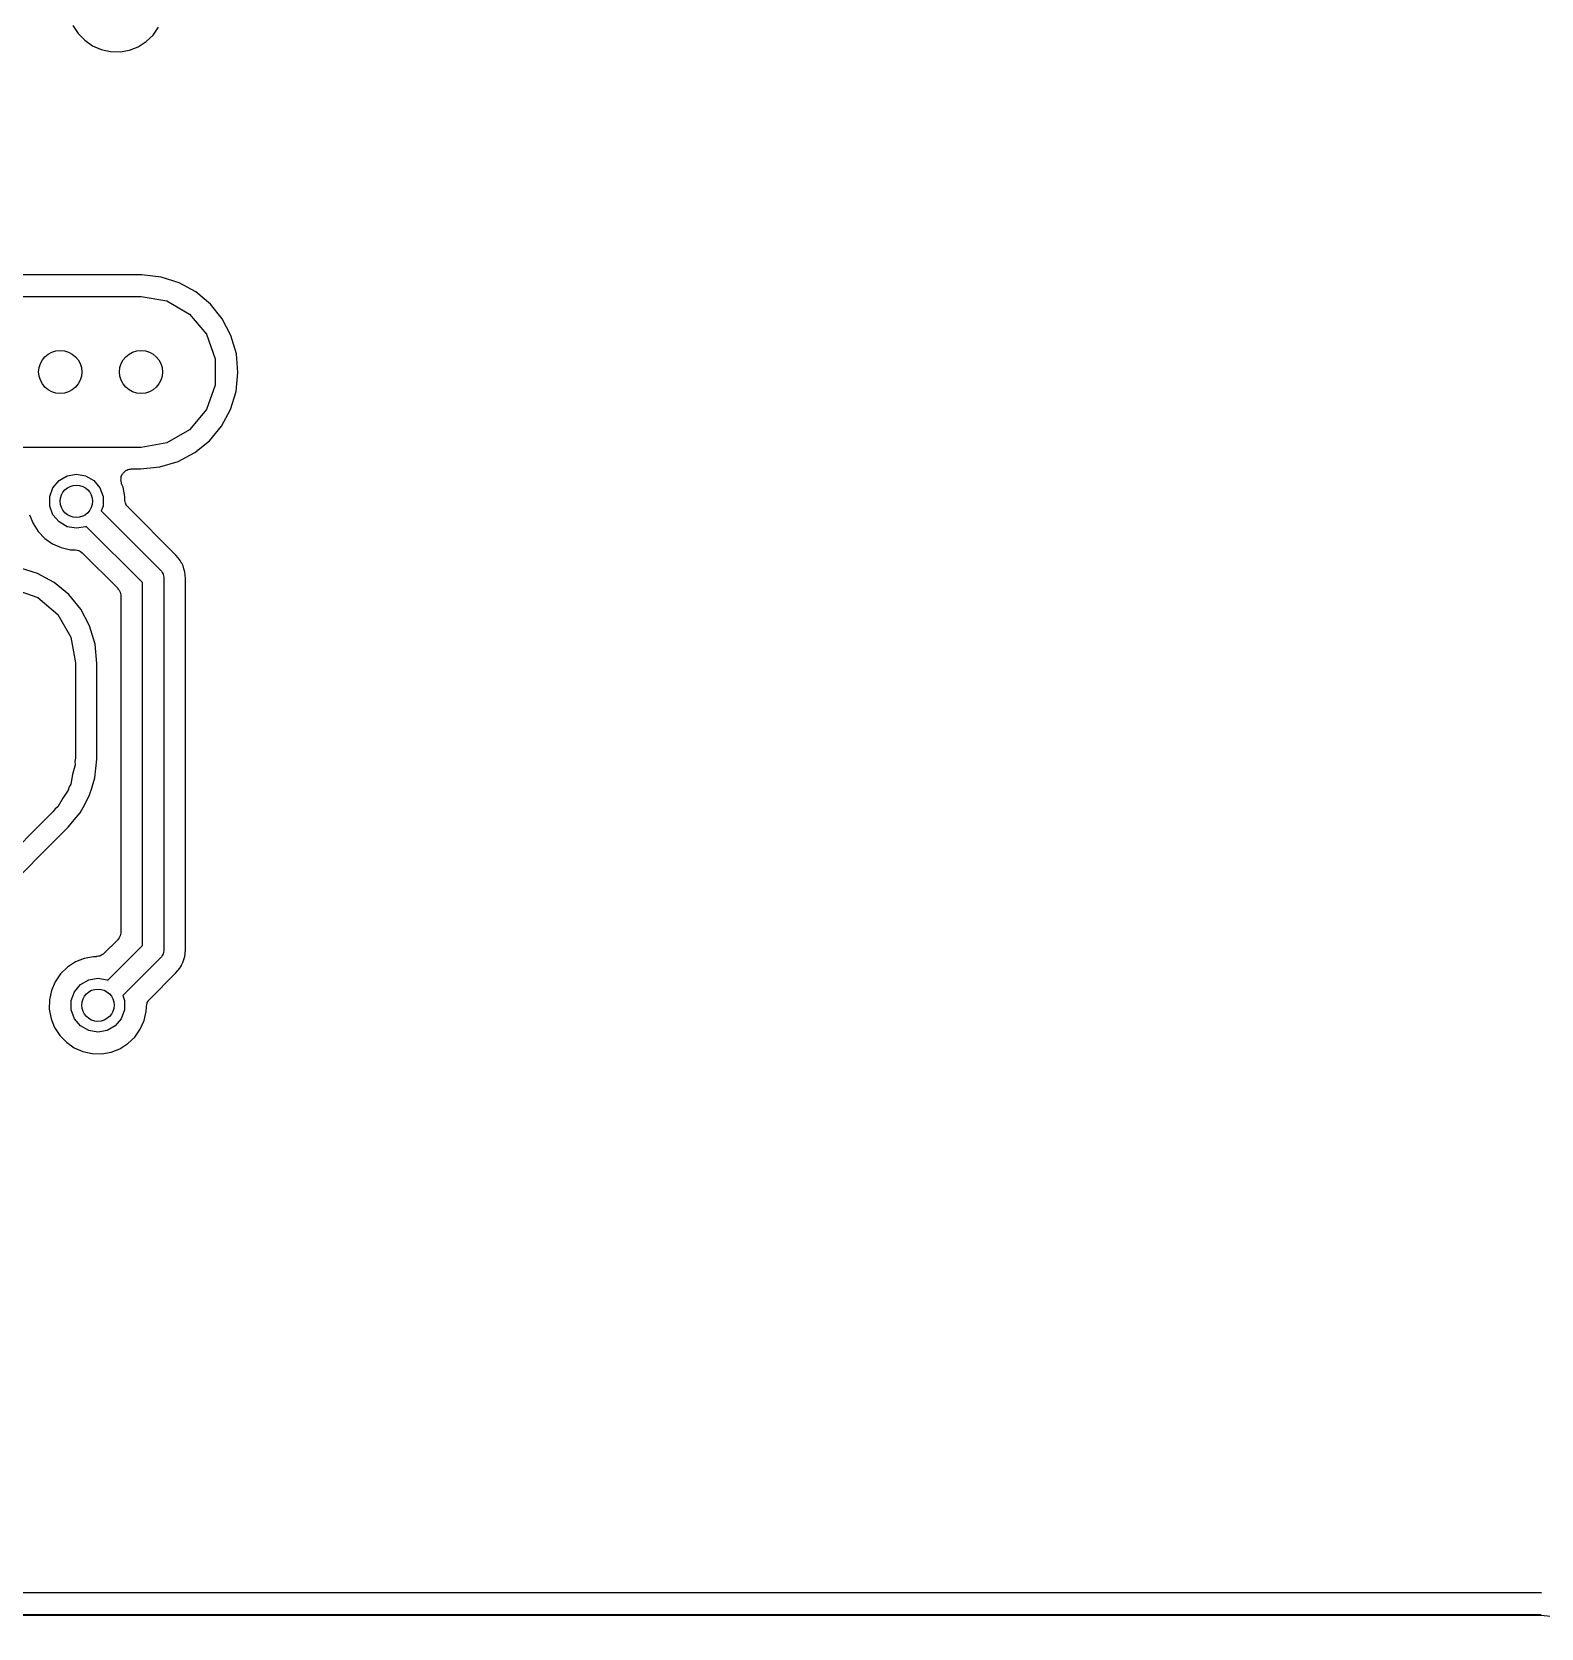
# Model space of a CAD drawing. Extents: x 69.6 to 139.6, y -158 to -61.
# Drawn here: x 104.59 to 118.59, y -156.65 to -141.85 of the extents above; entities that cross this region are included whole.
import ezdxf

# ---------------------------------------------------------------- set-up
doc = ezdxf.new("R2010")
doc.units = 0
doc.header["$MEASUREMENT"] = 0
doc.layers.add('BLACK', color=7, linetype='CONTINUOUS')

msp = doc.modelspace()

# ---------------------------------------------------------------- linework, layer by layer
at = {"layer": 'Black'}
for p, q in [((104.968, -141.787), (105.016, -141.861)), ((105.712, -141.875), (105.763, -141.803)), ((105.016, -141.861), (105.077, -141.924)), ((105.077, -141.924), (105.149, -141.975)), ((105.149, -141.975), (105.23, -142.01)), ((105.492, -142.016), (105.574, -141.984)), ((105.574, -141.984), (105.648, -141.936)), ((105.648, -141.936), (105.712, -141.875)), ((105.23, -142.01), (105.316, -142.029)), ((105.316, -142.029), (105.405, -142.031)), ((105.405, -142.031), (105.492, -142.016)), ((105.6, -144.1), (102.355, -144.1)), ((105.608, -144.1), (105.6, -144.1)), ((105.787, -144.12), (105.608, -144.1)), ((105.954, -144.173), (105.787, -144.12)), ((106.108, -144.258), (105.954, -144.173)), ((102.35, -144.3), (105.6, -144.3)), ((105.6, -144.3), (105.839, -144.342)), ((105.839, -144.342), (106.05, -144.464)), ((106.243, -144.371), (106.108, -144.258)), ((106.05, -144.464), (106.206, -144.65)), ((106.353, -144.507), (106.243, -144.371)), ((106.434, -144.663), (106.353, -144.507)), ((106.206, -144.65), (106.289, -144.878)), ((106.484, -144.831), (106.434, -144.663)), ((106.289, -144.878), (106.289, -145.122)), ((106.499, -145.006), (106.484, -144.831)), ((106.481, -145.181), (106.499, -145.006)), ((106.289, -145.122), (106.206, -145.35)), ((106.429, -145.349), (106.481, -145.181)), ((106.206, -145.35), (106.05, -145.536)), ((106.346, -145.503), (106.429, -145.349)), ((106.05, -145.536), (105.839, -145.658)), ((106.234, -145.638), (106.346, -145.503)), ((105.6, -145.7), (102.64, -145.7)), ((105.839, -145.658), (105.6, -145.7)), ((106.098, -145.749), (106.234, -145.638)), ((105.775, -145.882), (105.943, -145.832)), ((105.943, -145.832), (106.098, -145.749)), ((104.839, -146.008), (104.914, -145.964)), ((104.914, -145.964), (105, -145.949)), ((105, -145.949), (105.086, -145.964)), ((105.086, -145.964), (105.161, -146.008)), ((105.413, -146.004), (105.414, -145.993)), ((105.414, -145.983), (105.416, -145.976)), ((105.414, -145.993), (105.414, -145.983)), ((105.416, -145.976), (105.417, -145.97)), ((105.417, -145.97), (105.422, -145.96)), ((105.422, -145.96), (105.426, -145.95)), ((105.426, -145.95), (105.43, -145.945)), ((105.43, -145.945), (105.433, -145.939)), ((105.433, -145.939), (105.441, -145.932)), ((105.441, -145.932), (105.448, -145.923)), ((105.448, -145.923), (105.454, -145.92)), ((105.454, -145.92), (105.459, -145.916)), ((105.459, -145.916), (105.469, -145.911)), ((105.469, -145.911), (105.478, -145.906)), ((105.478, -145.906), (105.485, -145.905)), ((105.485, -145.905), (105.491, -145.902)), ((105.491, -145.902), (105.502, -145.902)), ((105.502, -145.902), (105.512, -145.9)), ((105.512, -145.9), (105.595, -145.9)), ((105.595, -145.9), (105.775, -145.882)), ((104.753, -146.156), (104.783, -146.075)), ((104.783, -146.075), (104.839, -146.008)), ((105.161, -146.008), (105.217, -146.075)), ((105.217, -146.075), (105.247, -146.156)), ((105.414, -146.011), (105.413, -146.004)), ((105.414, -146.017), (105.414, -146.011)), ((105.418, -146.028), (105.414, -146.017)), ((105.42, -146.038), (105.418, -146.028)), ((105.433, -146.069), (105.42, -146.038)), ((105.45, -146.155), (105.433, -146.069)), ((104.753, -146.244), (104.753, -146.156)), ((104.783, -146.325), (104.753, -146.244)), ((105.247, -146.244), (105.231, -146.289)), ((105.231, -146.289), (105.783, -146.842)), ((105.247, -146.156), (105.247, -146.244)), ((105.45, -146.182), (105.45, -146.155)), ((105.45, -146.187), (105.45, -146.182)), ((105.45, -146.193), (105.45, -146.187)), ((105.453, -146.204), (105.45, -146.193)), ((105.455, -146.217), (105.453, -146.204)), ((105.458, -146.221), (105.455, -146.217)), ((105.459, -146.226), (105.458, -146.221)), ((105.466, -146.236), (105.459, -146.226)), ((105.472, -146.247), (105.466, -146.236)), ((105.476, -146.25), (105.472, -146.247)), ((105.479, -146.255), (105.476, -146.25)), ((105.924, -146.7), (105.479, -146.255)), ((104.565, -146.325), (104.598, -146.407)), ((104.598, -146.407), (104.646, -146.481)), ((104.839, -146.392), (104.783, -146.325)), ((104.914, -146.436), (104.839, -146.392)), ((105, -146.451), (104.914, -146.436)), ((105.086, -146.436), (105, -146.451)), ((105.091, -146.433), (105.086, -146.436)), ((105.612, -146.954), (105.091, -146.433)), ((104.646, -146.481), (104.707, -146.544)), ((104.707, -146.544), (104.779, -146.595)), ((104.779, -146.595), (104.86, -146.63)), ((104.86, -146.63), (104.946, -146.649)), ((104.946, -146.649), (104.986, -146.65)), ((104.986, -146.65), (104.99, -146.65)), ((104.99, -146.65), (104.993, -146.65)), ((104.993, -146.65), (105.006, -146.654)), ((105.006, -146.654), (105.02, -146.657)), ((105.02, -146.657), (105.023, -146.658)), ((105.023, -146.658), (105.026, -146.659)), ((105.026, -146.659), (105.038, -146.667)), ((105.038, -146.667), (105.05, -146.675)), ((105.05, -146.675), (105.052, -146.677)), ((105.052, -146.677), (105.055, -146.679)), ((105.055, -146.679), (105.383, -147.007)), ((105.944, -146.725), (105.924, -146.7)), ((105.945, -146.725), (105.944, -146.725)), ((105.945, -146.726), (105.945, -146.725)), ((105.963, -146.748), (105.945, -146.726)), ((104.639, -146.871), (104.472, -146.819)), ((104.794, -146.954), (104.639, -146.871)), ((105.783, -146.842), (105.786, -146.845)), ((105.786, -146.845), (105.789, -146.848)), ((105.789, -146.848), (105.796, -146.86)), ((105.796, -146.86), (105.803, -146.87)), ((105.803, -146.87), (105.804, -146.874)), ((105.804, -146.874), (105.806, -146.878)), ((105.806, -146.878), (105.809, -146.891)), ((105.976, -146.773), (105.963, -146.748)), ((105.977, -146.774), (105.976, -146.773)), ((105.99, -146.8), (105.977, -146.774)), ((105.977, -146.774), (105.977, -146.774)), ((105.998, -146.827), (105.99, -146.8)), ((105.998, -146.828), (105.998, -146.827)), ((106.007, -146.856), (105.998, -146.828)), ((105.998, -146.828), (105.998, -146.828)), ((106.009, -146.884), (106.007, -146.856)), ((106.009, -146.885), (106.009, -146.884)), ((106.012, -146.917), (106.009, -146.885)), ((106.009, -146.885), (106.009, -146.885)), ((104.412, -147.011), (104.641, -147.094)), ((104.929, -147.066), (104.794, -146.954)), ((105.383, -147.007), (105.386, -147.011)), ((105.386, -147.011), (105.389, -147.014)), ((105.389, -147.014), (105.396, -147.025)), ((105.396, -147.025), (105.403, -147.036)), ((105.612, -150.321), (105.612, -146.954)), ((105.809, -146.891), (105.812, -146.904)), ((105.812, -146.904), (105.812, -146.908)), ((105.812, -146.908), (105.812, -146.912)), ((105.812, -146.912), (105.812, -150.362)), ((106.012, -150.362), (106.012, -146.917)), ((104.641, -147.094), (104.827, -147.25)), ((105.04, -147.202), (104.929, -147.066)), ((105.403, -147.036), (105.404, -147.04)), ((105.404, -147.04), (105.406, -147.044)), ((105.406, -147.044), (105.409, -147.057)), ((105.409, -147.057), (105.412, -147.069)), ((105.412, -147.069), (105.412, -147.074)), ((105.412, -147.074), (105.412, -147.078)), ((105.412, -147.078), (105.412, -150.197)), ((104.827, -147.25), (104.949, -147.461)), ((105.122, -147.357), (105.04, -147.202)), ((104.949, -147.461), (104.991, -147.7)), ((105.173, -147.525), (105.122, -147.357)), ((105.191, -147.705), (105.173, -147.525)), ((104.991, -147.7), (104.991, -148.584)), ((105.191, -148.584), (105.191, -147.705)), ((104.988, -148.645), (104.964, -148.734)), ((104.991, -148.584), (104.985, -148.615)), ((104.985, -148.615), (104.988, -148.645)), ((105.181, -148.679), (105.191, -148.592)), ((105.191, -148.587), (105.191, -148.584)), ((105.191, -148.592), (105.191, -148.587)), ((105.191, -148.587), (105.191, -148.587)), ((105.191, -148.587), (105.191, -148.587)), ((104.964, -148.734), (104.949, -148.824)), ((105.146, -148.85), (105.172, -148.767)), ((105.172, -148.767), (105.181, -148.68)), ((105.181, -148.68), (105.181, -148.679)), ((105.181, -148.679), (105.181, -148.679)), ((104.873, -148.955), (104.827, -149.034)), ((104.925, -148.88), (104.873, -148.955)), ((104.933, -148.85), (104.925, -148.88)), ((104.949, -148.824), (104.933, -148.85)), ((105.078, -149.011), (105.12, -148.934)), ((105.12, -148.934), (105.145, -148.851)), ((105.145, -148.851), (105.146, -148.851)), ((105.146, -148.851), (105.146, -148.85)), ((104.786, -149.079), (103.62, -150.245)), ((104.803, -149.054), (104.786, -149.079)), ((104.827, -149.034), (104.803, -149.054)), ((104.98, -149.156), (105.036, -149.089)), ((105.036, -149.089), (105.077, -149.012)), ((105.077, -149.012), (105.078, -149.011)), ((105.078, -149.011), (105.078, -149.011)), ((103.762, -150.386), (104.924, -149.224)), ((104.924, -149.224), (104.979, -149.156)), ((104.979, -149.156), (104.98, -149.156)), ((104.98, -149.156), (104.98, -149.156)), ((105.383, -150.268), (105.255, -150.396)), ((105.386, -150.264), (105.383, -150.268)), ((105.389, -150.261), (105.386, -150.264)), ((105.396, -150.25), (105.389, -150.261)), ((105.403, -150.239), (105.396, -150.25)), ((105.404, -150.235), (105.403, -150.239)), ((105.406, -150.231), (105.404, -150.235)), ((105.409, -150.218), (105.406, -150.231)), ((105.412, -150.206), (105.409, -150.218)), ((105.412, -150.197), (105.412, -150.201)), ((105.412, -150.201), (105.412, -150.206)), ((105.159, -150.425), (105.072, -150.441)), ((105.184, -150.425), (105.159, -150.425)), ((105.188, -150.424), (105.184, -150.425)), ((105.193, -150.424), (105.188, -150.424)), ((105.205, -150.421), (105.193, -150.424)), ((105.218, -150.419), (105.205, -150.421)), ((105.222, -150.417), (105.218, -150.419)), ((105.227, -150.415), (105.222, -150.417)), ((105.237, -150.408), (105.227, -150.415)), ((105.248, -150.402), (105.237, -150.408)), ((105.251, -150.398), (105.248, -150.402)), ((105.255, -150.396), (105.251, -150.398)), ((105.291, -150.642), (105.612, -150.321)), ((105.783, -150.433), (105.431, -150.786)), ((105.786, -150.43), (105.783, -150.433)), ((105.789, -150.427), (105.786, -150.43)), ((105.796, -150.415), (105.789, -150.427)), ((105.803, -150.405), (105.796, -150.415)), ((105.804, -150.401), (105.803, -150.405)), ((105.806, -150.397), (105.804, -150.401)), ((105.809, -150.384), (105.806, -150.397)), ((105.812, -150.371), (105.809, -150.384)), ((105.812, -150.362), (105.812, -150.367)), ((105.812, -150.367), (105.812, -150.371)), ((105.997, -150.451), (106.006, -150.423)), ((106.006, -150.423), (106.009, -150.395)), ((106.009, -150.394), (106.012, -150.362)), ((106.009, -150.395), (106.009, -150.394)), ((106.009, -150.394), (106.009, -150.394)), ((106.012, -150.362), (106.012, -150.362)), ((104.854, -150.584), (104.804, -150.657)), ((104.917, -150.523), (104.854, -150.584)), ((104.991, -150.474), (104.917, -150.523)), ((105.072, -150.441), (104.991, -150.474)), ((105.678, -150.821), (105.921, -150.578)), ((105.921, -150.578), (105.942, -150.553)), ((105.942, -150.553), (105.961, -150.531)), ((105.942, -150.553), (105.942, -150.553)), ((105.942, -150.553), (105.942, -150.553)), ((105.961, -150.531), (105.974, -150.505)), ((105.974, -150.505), (105.975, -150.505)), ((105.975, -150.504), (105.989, -150.479)), ((105.975, -150.505), (105.975, -150.504)), ((105.989, -150.479), (105.997, -150.452)), ((105.997, -150.452), (105.997, -150.451)), ((105.997, -150.451), (105.997, -150.451)), ((104.804, -150.657), (104.769, -150.738)), ((104.983, -150.75), (105.039, -150.683)), ((105.039, -150.683), (105.114, -150.639)), ((105.114, -150.639), (105.2, -150.624)), ((105.2, -150.624), (105.286, -150.639)), ((105.286, -150.639), (105.291, -150.642)), ((104.751, -150.825), (104.749, -150.913)), ((104.769, -150.738), (104.751, -150.825)), ((104.953, -150.831), (104.983, -150.75)), ((104.953, -150.919), (104.953, -150.831)), ((105.431, -150.786), (105.447, -150.831)), ((105.447, -150.831), (105.447, -150.919)), ((105.649, -150.883), (105.653, -150.87)), ((105.65, -150.887), (105.649, -150.883)), ((105.653, -150.87), (105.656, -150.856)), ((105.656, -150.856), (105.657, -150.853)), ((105.657, -150.853), (105.658, -150.849)), ((105.658, -150.849), (105.666, -150.838)), ((105.666, -150.838), (105.673, -150.826)), ((105.673, -150.826), (105.676, -150.824)), ((105.676, -150.824), (105.678, -150.821)), ((104.749, -150.913), (104.765, -151)), ((104.765, -151), (104.798, -151.082)), ((104.983, -151), (104.953, -150.919)), ((105.039, -151.067), (104.983, -151)), ((105.417, -151), (105.361, -151.067)), ((105.447, -150.919), (105.417, -151)), ((105.593, -151.098), (105.629, -151.018)), ((105.629, -151.018), (105.648, -150.932)), ((105.648, -150.932), (105.649, -150.89)), ((105.649, -150.89), (105.65, -150.887)), ((104.798, -151.082), (104.846, -151.156)), ((104.846, -151.156), (104.907, -151.219)), ((105.114, -151.111), (105.039, -151.067)), ((105.2, -151.126), (105.114, -151.111)), ((105.286, -151.111), (105.2, -151.126)), ((105.361, -151.067), (105.286, -151.111)), ((105.478, -151.231), (105.542, -151.17)), ((105.542, -151.17), (105.593, -151.098)), ((104.907, -151.219), (104.979, -151.27)), ((104.979, -151.27), (105.06, -151.305)), ((105.06, -151.305), (105.146, -151.324)), ((105.146, -151.324), (105.235, -151.326)), ((105.235, -151.326), (105.322, -151.311)), ((105.322, -151.311), (105.404, -151.279)), ((105.404, -151.279), (105.478, -151.231)), ((118.587, -156.327), (90.5931, -156.327)), ((118.595, -156.328), (118.587, -156.327)), ((90.5883, -156.527), (118.588, -156.527)), ((118.588, -156.537), (90.5885, -156.537)), ((118.588, -156.527), (118.589, -156.527)), ((119.687, -156.653), (118.588, -156.537))]:
    msp.add_line(p, q, dxfattribs=at)
for centre, radius in [((104.85, -145), 0.2), ((105.6, -145), 0.2), ((105, -146.2), 0.15), ((105.2, -150.875), 0.15)]:
    msp.add_circle(centre, radius, dxfattribs=at)

doc.saveas('drawing.dxf')
